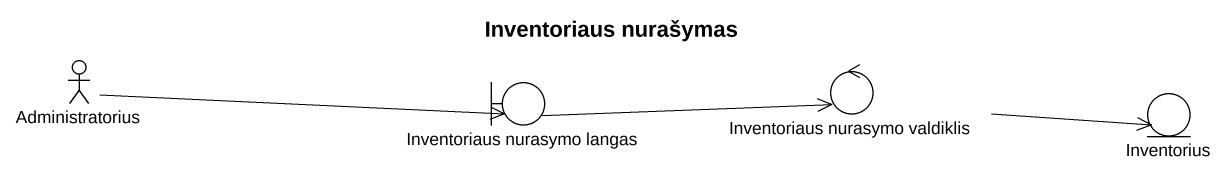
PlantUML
@startuml
title Inventoriaus nurašymas
actor Administratorius
boundary "Inventoriaus nurasymo langas" as Inventoriaus_nurasymo_langas
control "Inventoriaus nurasymo valdiklis" as Inventoriaus_nurasymo
entity Inventorius
Administratorius -right-> Inventoriaus_nurasymo_langas
Inventoriaus_nurasymo_langas -right-> Inventoriaus_nurasymo
Inventoriaus_nurasymo -right-> Inventorius
@enduml
